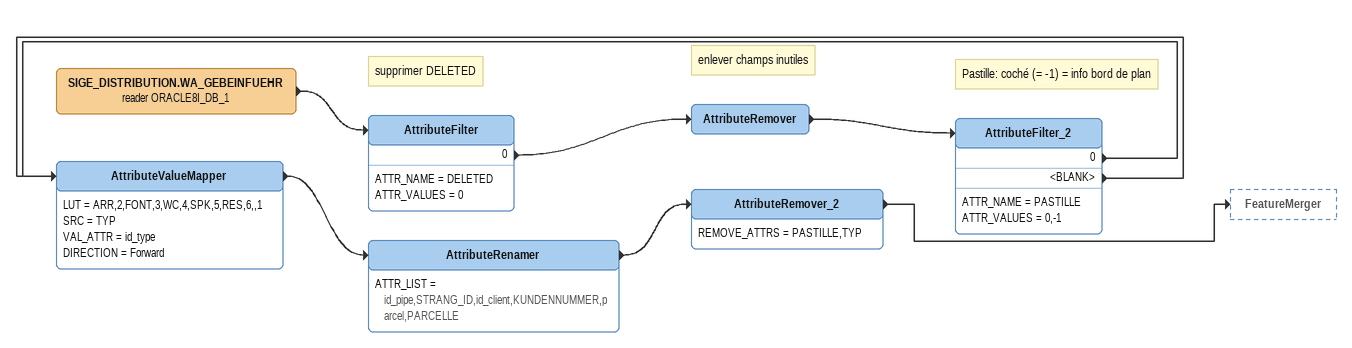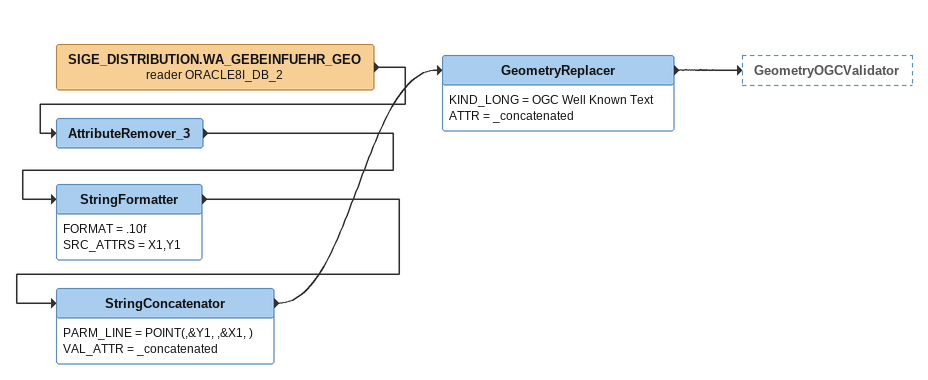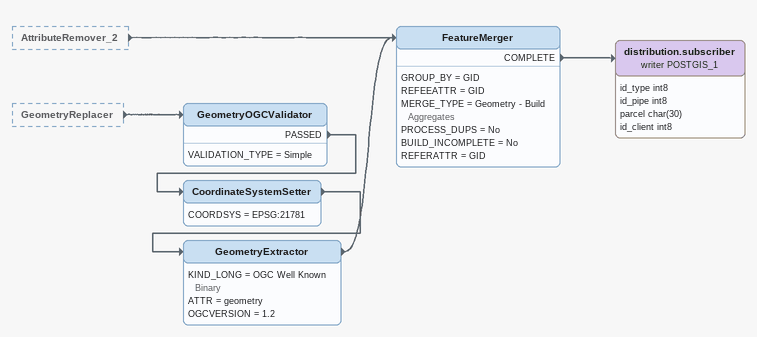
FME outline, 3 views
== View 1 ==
SIGE_DISTRIBUTION.WA_GEBEINFUEHR (reader ORACLE8I_DB_1)
    -> AttributeFilter
Note: supprimer DELETED
AttributeFilter
    ATTR_NAME = DELETED
    ATTR_VALUES = 0
    0 -> AttributeRemover
Note: enlever champs inutiles
AttributeRemover
    -> AttributeFilter_2
Note: Pastille: coché (= -1) = info bord de plan
AttributeFilter_2
    ATTR_NAME = PASTILLE
    ATTR_VALUES = 0,-1
    0 -> AttributeValueMapper
    <BLANK> -> AttributeValueMapper
AttributeValueMapper
    LUT = ARR,2,FONT,3,WC,4,SPK,5,RES,6,,1
    SRC = TYP
    VAL_ATTR = id_type
    DIRECTION = Forward
    -> AttributeRenamer
AttributeRenamer
    ATTR_LIST = id_pipe,STRANG_ID,id_client,KUNDENNUMMER,parcel,PARCELLE
    -> AttributeRemover_2
AttributeRemover_2
    REMOVE_ATTRS = PASTILLE,TYP
    -> FeatureMerger

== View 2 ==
SIGE_DISTRIBUTION.WA_GEBEINFUEHR_GEO (reader ORACLE8I_DB_2)
    -> AttributeRemover_3
AttributeRemover_3
    -> StringFormatter
StringFormatter
    FORMAT = .10f
    SRC_ATTRS = X1,Y1
    -> StringConcatenator
StringConcatenator
    PARM_LINE = POINT(,&Y1, ,&X1, )
    VAL_ATTR = _concatenated
    -> GeometryReplacer
GeometryReplacer
    KIND_LONG = OGC Well Known Text
    ATTR = _concatenated
    -> GeometryOGCValidator

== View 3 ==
AttributeRemover_2 [outside]
    -> FeatureMerger
GeometryReplacer [outside]
    -> GeometryOGCValidator
GeometryOGCValidator
    VALIDATION_TYPE = Simple
    PASSED -> CoordinateSystemSetter
CoordinateSystemSetter
    COORDSYS = EPSG:21781
    -> GeometryExtractor
GeometryExtractor
    KIND_LONG = OGC Well Known Binary
    ATTR = geometry
    OGCVERSION = 1.2
    -> FeatureMerger
FeatureMerger
    GROUP_BY = GID
    REFEEATTR = GID
    MERGE_TYPE = Geometry - Build Aggregates
    PROCESS_DUPS = No
    BUILD_INCOMPLETE = No
    REFERATTR = GID
    COMPLETE -> distribution.subscriber (writer POSTGIS_1)
distribution.subscriber (writer POSTGIS_1)
    attributes: id_type int8, id_pipe int8, parcel char(30), id_client int8
